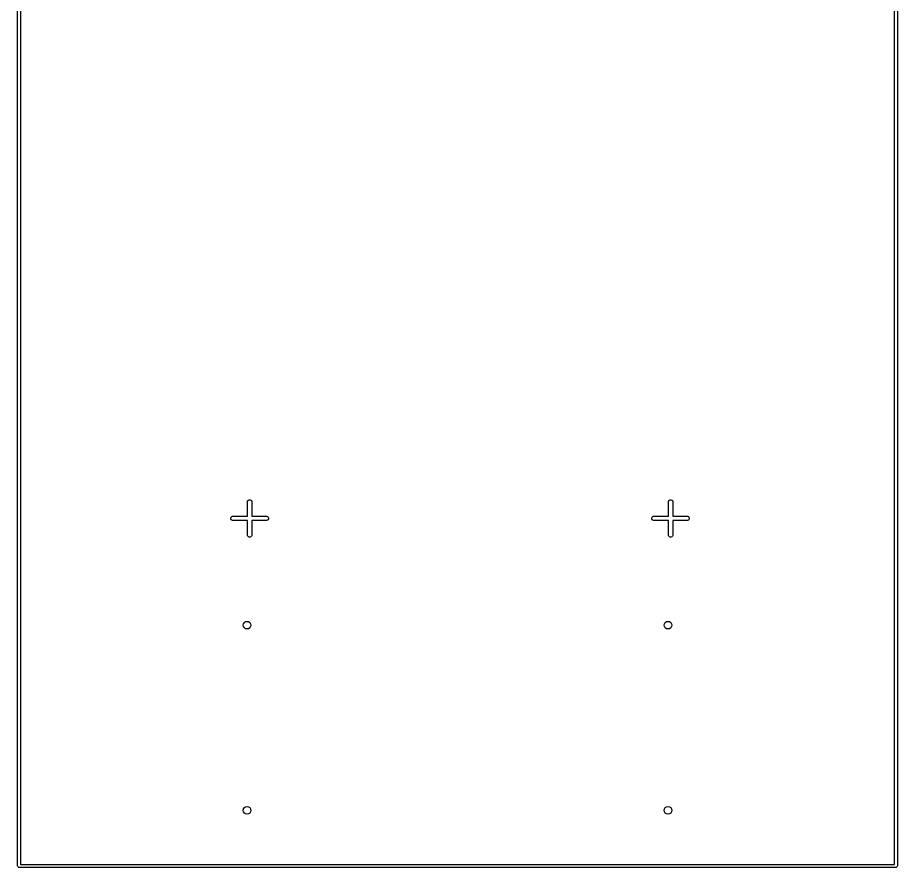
# Model space of a CAD drawing. Header units: inches. Extents: x 0 to 5.35, y 0.16 to 3.26.
# Drawn here: x 1.022 to 2.61, y 0.158 to 1.691 of the extents above; entities that cross this region are included whole.
import ezdxf

# ---------------------------------------------------------------- set-up
doc = ezdxf.new("R2010")
doc.units = ezdxf.units.IN
doc.header["$MEASUREMENT"] = 0
doc.layers.add('BLACK', color=250, linetype='CONTINUOUS')

msp = doc.modelspace()

# ---------------------------------------------------------------- linework, layer by layer
at = {"layer": 'BLACK', "linetype": 'CONTINUOUS'}
for p, q in [((1.0223, 0.1605), (1.0223, 3.2195)), ((1.0273, 3.217), (1.0273, 0.163)), ((2.6054, 0.163), (2.6054, 3.217)), ((2.6104, 3.2195), (2.6104, 0.1605)), ((1.4372, 0.8176), (1.4373, 0.8184)), ((1.4372, 0.7916), (1.4372, 0.8176)), ((1.4373, 0.8184), (1.4378, 0.8198)), ((1.4378, 0.8198), (1.4389, 0.8209)), ((1.4389, 0.8209), (1.4404, 0.8215)), ((1.4404, 0.8215), (1.4419, 0.8215)), ((1.4419, 0.8215), (1.4433, 0.8209)), ((1.4433, 0.8209), (1.4444, 0.8198)), ((1.4444, 0.8198), (1.445, 0.8184)), ((1.445, 0.8184), (1.4451, 0.8176)), ((1.4451, 0.8176), (1.4451, 0.7916)), ((2.197, 0.8176), (2.1971, 0.8184)), ((2.197, 0.7916), (2.197, 0.8176)), ((2.1971, 0.8184), (2.1977, 0.8198)), ((2.1977, 0.8198), (2.1988, 0.8209)), ((2.1988, 0.8209), (2.2002, 0.8215)), ((2.2002, 0.8215), (2.2017, 0.8215)), ((2.2017, 0.8215), (2.2032, 0.8209)), ((2.2032, 0.8209), (2.2042, 0.8198)), ((2.2042, 0.8198), (2.2048, 0.8184)), ((2.2048, 0.8184), (2.2049, 0.8176)), ((2.2049, 0.8176), (2.2049, 0.7916)), ((1.4073, 0.7884), (1.4079, 0.7898)), ((1.4073, 0.7869), (1.4073, 0.7884)), ((1.4079, 0.7854), (1.4073, 0.7869)), ((1.4079, 0.7898), (1.4089, 0.7909)), ((1.4089, 0.7844), (1.4079, 0.7854)), ((1.4089, 0.7909), (1.4104, 0.7915)), ((1.4104, 0.7838), (1.4089, 0.7844)), ((1.4104, 0.7915), (1.4111, 0.7916)), ((1.4111, 0.7837), (1.4104, 0.7838)), ((1.4111, 0.7916), (1.4372, 0.7916)), ((1.4372, 0.7837), (1.4111, 0.7837)), ((1.4372, 0.7576), (1.4372, 0.7837)), ((1.4451, 0.7916), (1.4711, 0.7916)), ((1.4711, 0.7837), (1.4451, 0.7837)), ((1.4451, 0.7837), (1.4451, 0.7576)), ((1.4711, 0.7916), (1.4719, 0.7915)), ((1.4719, 0.7838), (1.4711, 0.7837)), ((1.4719, 0.7915), (1.4733, 0.7909)), ((1.4733, 0.7844), (1.4719, 0.7838)), ((1.4733, 0.7909), (1.4744, 0.7898)), ((1.4744, 0.7854), (1.4733, 0.7844)), ((1.4744, 0.7898), (1.475, 0.7884)), ((1.475, 0.7869), (1.4744, 0.7854)), ((1.475, 0.7884), (1.475, 0.7869)), ((2.1671, 0.7884), (2.1677, 0.7898)), ((2.1671, 0.7869), (2.1671, 0.7884)), ((2.1677, 0.7854), (2.1671, 0.7869)), ((2.1677, 0.7898), (2.1688, 0.7909)), ((2.1688, 0.7844), (2.1677, 0.7854)), ((2.1688, 0.7909), (2.1702, 0.7915)), ((2.1702, 0.7838), (2.1688, 0.7844)), ((2.1702, 0.7915), (2.171, 0.7916)), ((2.171, 0.7837), (2.1702, 0.7838)), ((2.171, 0.7916), (2.197, 0.7916)), ((2.197, 0.7837), (2.171, 0.7837)), ((2.197, 0.7576), (2.197, 0.7837)), ((2.2049, 0.7916), (2.231, 0.7916)), ((2.231, 0.7837), (2.2049, 0.7837)), ((2.2049, 0.7837), (2.2049, 0.7576)), ((2.231, 0.7916), (2.2317, 0.7915)), ((2.2317, 0.7838), (2.231, 0.7837)), ((2.2317, 0.7915), (2.2331, 0.7909)), ((2.2331, 0.7844), (2.2317, 0.7838)), ((2.2331, 0.7909), (2.2342, 0.7898)), ((2.2342, 0.7854), (2.2331, 0.7844)), ((2.2342, 0.7898), (2.2348, 0.7884)), ((2.2348, 0.7869), (2.2342, 0.7854)), ((2.2348, 0.7884), (2.2348, 0.7869)), ((1.4373, 0.7569), (1.4372, 0.7576)), ((1.4378, 0.7555), (1.4373, 0.7569)), ((1.4389, 0.7544), (1.4378, 0.7555)), ((1.4404, 0.7538), (1.4389, 0.7544)), ((1.4419, 0.7538), (1.4404, 0.7538)), ((1.4433, 0.7544), (1.4419, 0.7538)), ((1.4444, 0.7555), (1.4433, 0.7544)), ((1.445, 0.7569), (1.4444, 0.7555)), ((1.4451, 0.7576), (1.445, 0.7569)), ((2.1971, 0.7569), (2.197, 0.7576)), ((2.1977, 0.7555), (2.1971, 0.7569)), ((2.1988, 0.7544), (2.1977, 0.7555)), ((2.2002, 0.7538), (2.1988, 0.7544)), ((2.2017, 0.7538), (2.2002, 0.7538)), ((2.2032, 0.7544), (2.2017, 0.7538)), ((2.2042, 0.7555), (2.2032, 0.7544)), ((2.2048, 0.7569), (2.2042, 0.7555)), ((2.2049, 0.7576), (2.2048, 0.7569)), ((1.0225, 0.1595), (1.0223, 0.1605)), ((1.0239, 0.1582), (1.0225, 0.1595)), ((1.0273, 0.163), (2.6054, 0.163)), ((2.6102, 0.1595), (2.6089, 0.1582)), ((2.6104, 0.1605), (2.6102, 0.1595)), ((1.0248, 0.158), (1.0239, 0.1582)), ((2.6079, 0.158), (1.0248, 0.158)), ((2.6089, 0.1582), (2.6079, 0.158))]:
    msp.add_line(p, q, dxfattribs=at)
at = {"layer": 'BLACK'}
for centre in [(1.4365, 0.5951), (1.4365, 0.5951), (2.1963, 0.5951), (2.1963, 0.5951), (1.4365, 0.2609), (1.4365, 0.2609), (2.1963, 0.2609), (2.1963, 0.2609)]:
    msp.add_circle(centre, 0.00689, dxfattribs=at)

doc.saveas('drawing.dxf')
